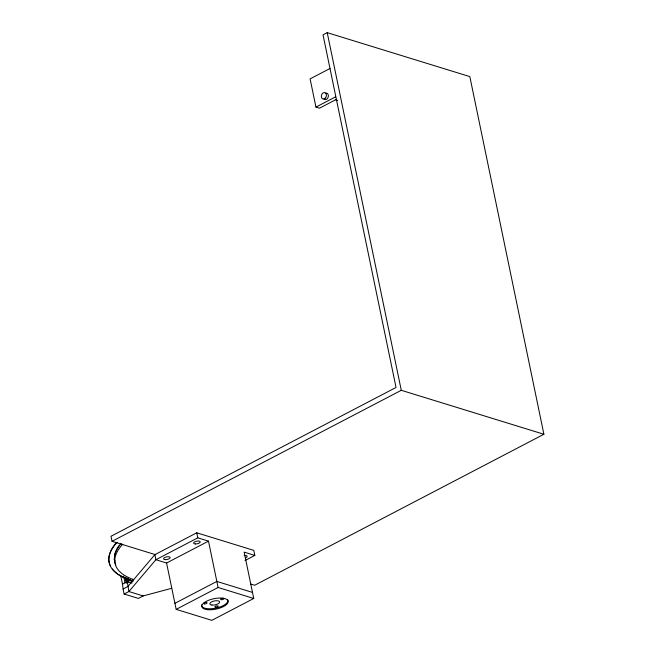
<?xml version="1.0" encoding="UTF-8"?>
<svg xmlns="http://www.w3.org/2000/svg" width="653" height="653" viewBox="0 0 653 653"><rect width="100%" height="100%" fill="white"/><g stroke="black" fill="none" stroke-linecap="round" stroke-linejoin="round"><path stroke-width="0.98" d="M245.03 560.543L254.841 555.417L253.805 550.381L196.757 532.799L154.834 554.683L127.857 586.492L123.082 588.99L124.119 594.026L138.387 598.417L143.162 595.928L171.657 588.32M250.776 584.068L254.662 585.259L543.9 434.261L469.834 76.605L327.218 32.65L323.023 34.838L396.045 387.458L111.002 536.268L112.047 541.304L155.7 554.756M329.985 68.5L310.102 78.882L315.946 107.092L319.505 108.194L336.499 99.321M315.946 107.092L335.618 96.824M112.047 541.304L401.285 390.306L543.9 434.261M254.841 555.417L244.149 552.12L253.748 598.466L218.094 587.48L208.495 541.133L197.802 537.835L155.879 559.719L128.902 591.528L124.119 594.026M126.486 580.215L128.249 579.293L130.102 579.864L130.363 581.129M131.816 582.215L131.449 580.452L128.168 579.44L125.907 580.623L126.617 580.844L125.939 577.57M123.082 588.99L122.511 584.141L127.286 581.652L132.053 583.113M154.834 554.683L155.879 559.719L166.572 563.017L208.495 541.133M174.922 603.315L216.837 581.431L252.491 592.418M166.572 563.017L176.171 609.363L218.094 587.48M253.748 598.466L211.825 620.35L176.171 609.363M335.928 99.974L337.674 100.513M126.07 578.199L127.923 578.77M143.162 595.928L128.902 591.528L127.286 581.652M327.218 32.65L401.285 390.306M196.757 532.799L197.802 537.835M132.461 579.742L132.861 581.652M128.168 579.44L128.714 582.084M127.792 578.142L128.298 580.599M125.229 577.35L126.453 583.268M123.637 576.126L125.025 582.827M120.723 575.522L122.511 584.141M325.847 93.11A3.363 2.506 -72.9 0 1 328.173 97.166A3.363 2.506 -72.9 0 1 323.929 99.019M244.14 555.564A3.363 1.33 -11.7 0 1 247.12 556.152A3.363 1.33 -11.7 0 1 245.291 557.94M227.742 599.674A13.444 5.314 -11.7 0 1 215.417 608.196A13.444 5.314 -11.7 0 1 201.589 604.751M114.561 560.87A89.616 35.45 -11.7 0 1 114.324 559.009M114.585 555.197A89.616 35.45 -11.7 0 1 119.409 545.149M115.01 560.878A89.616 35.45 -11.7 0 1 114.299 559.139M133.71 579.627A89.616 35.45 -11.7 0 1 122.797 544.161M115.826 564.804A89.616 35.45 -11.7 0 1 121.148 543.516M128.029 579.048A95.216 37.662 -11.7 0 1 118.536 574.444M117.826 573.971A95.216 37.662 -11.7 0 1 112.34 568.943M110.333 565.743A95.216 37.662 -11.7 0 1 116.463 542.578M132.853 580.974A95.216 37.662 -11.7 0 1 117.165 542.3M325.153 98.252A3.289 2.449 -72.9 0 0 325.129 92.75A3.289 2.449 -72.9 0 0 321.341 96.326A3.289 2.449 -72.9 0 0 325.153 98.252M164.76 559.588A3.363 1.33 -11.7 0 0 170.107 557.825A3.363 1.33 -11.7 0 0 165.674 557.115A3.363 1.33 -11.7 0 0 164.76 559.588M195.353 543.949A3.363 1.33 -11.7 0 0 200.21 541.868A3.363 1.33 -11.7 0 0 195.174 541.639A3.363 1.33 -11.7 0 0 195.353 543.949M215.596 607.306A1.681 0.661 -11.7 0 0 218.184 606.359A1.681 0.661 -11.7 0 0 215.825 606.098A1.681 0.661 -11.7 0 0 215.596 607.306M211.939 605.062A5.044 1.992 -11.7 0 0 219.686 602.213A5.044 1.992 -11.7 0 0 212.625 601.437A5.044 1.992 -11.7 0 0 211.939 605.062M207.458 609.665A13.444 5.314 -11.7 0 0 228.126 602.066A13.444 5.314 -11.7 0 0 209.295 600.009A13.444 5.314 -11.7 0 0 207.458 609.665M204.479 603.878A1.681 0.661 -11.7 0 0 207.066 602.931A1.681 0.661 -11.7 0 0 204.716 602.67A1.681 0.661 -11.7 0 0 204.479 603.878M221.563 599.699A1.681 0.661 -11.7 0 0 223.946 598.638A1.681 0.661 -11.7 0 0 221.383 598.564A1.681 0.661 -11.7 0 0 221.563 599.699"/></g></svg>
